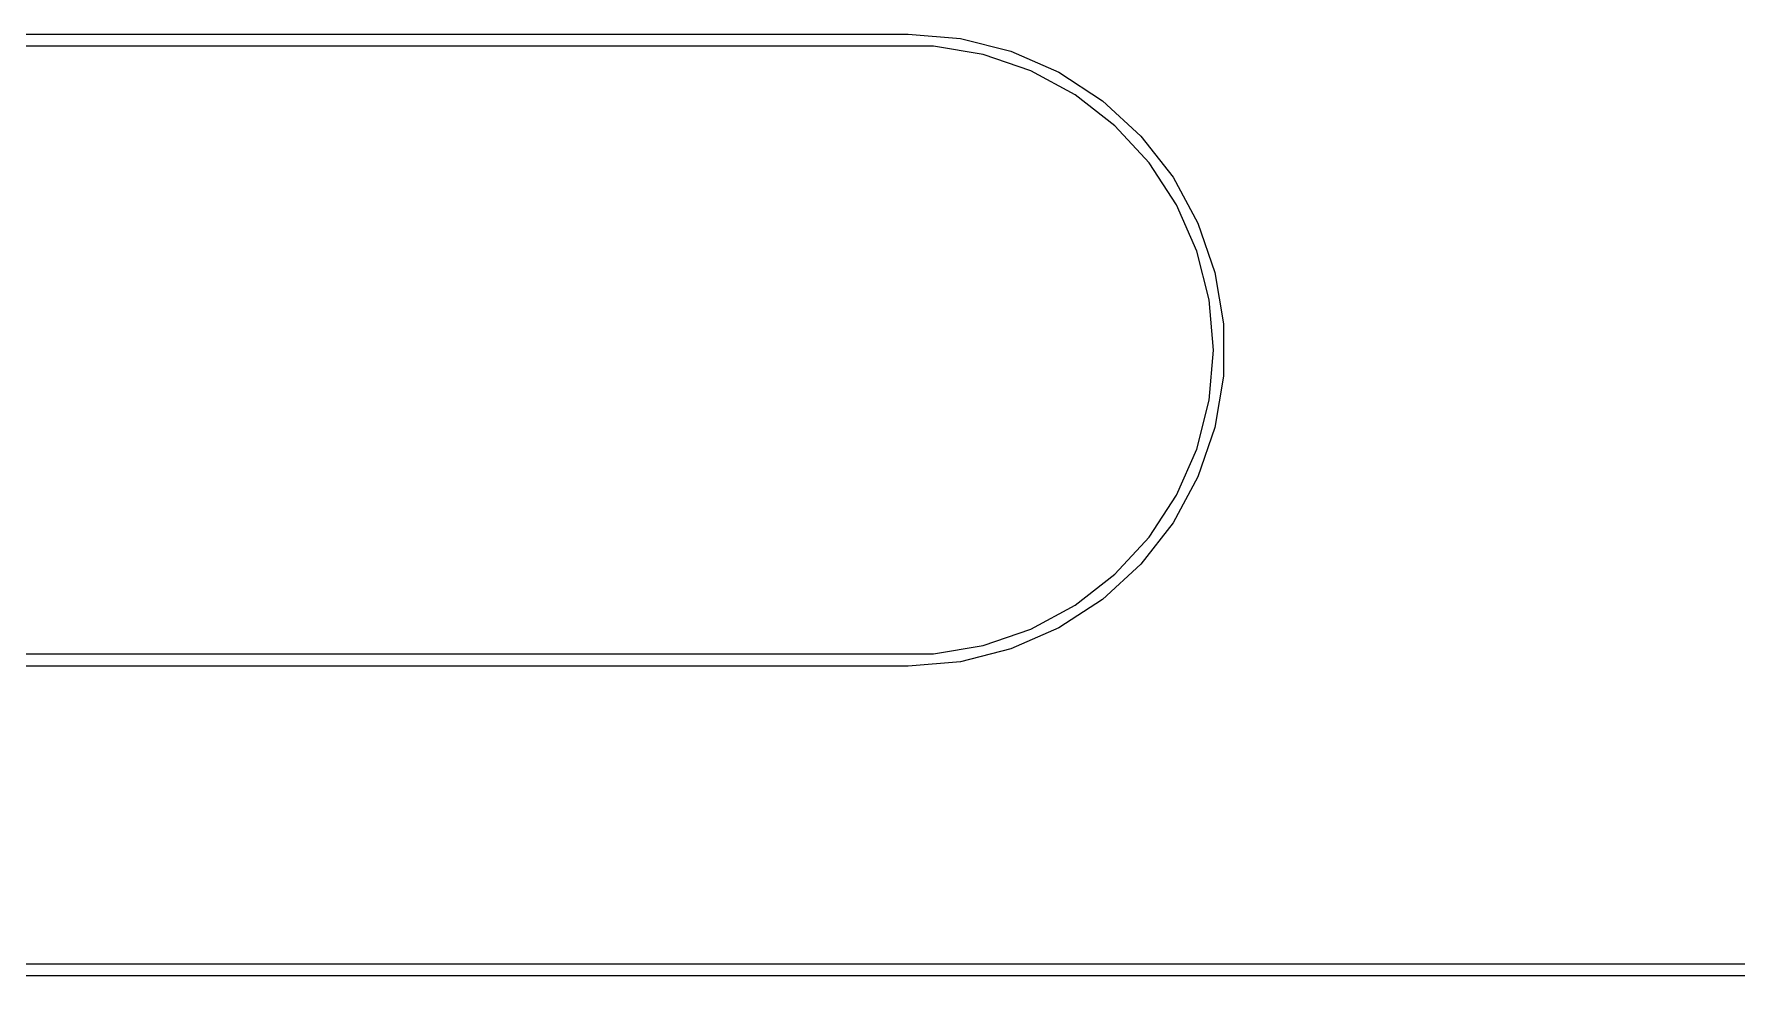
# Model space of a CAD drawing. Extents: x 50.8 to 101.6, y -101.6 to -50.8.
# Drawn here: x 76.43 to 83.4, y -101.62 to -97.77 of the extents above; entities that cross this region are included whole.
import ezdxf

# ---------------------------------------------------------------- set-up
doc = ezdxf.new("R2010")
doc.units = 0
doc.layers.add('BLACK', color=7, linetype='CONTINUOUS')

msp = doc.modelspace()

# ---------------------------------------------------------------- linework, layer by layer
at = {"layer": 'BLACK', "linetype": 'CONTINUOUS'}
for p, q in [((72.39, -97.765), (80.01, -97.765)), ((80.01, -97.765), (80.22315, -97.782662)), ((80.01, -97.815), (72.39, -97.815)), ((80.113164, -97.815), (80.01, -97.815)), ((80.316677, -97.84896), (80.113164, -97.815)), ((80.22315, -97.782662), (80.430486, -97.835167)), ((80.511825, -97.915955), (80.316677, -97.84896)), ((80.430486, -97.835167), (80.626352, -97.921081)), ((80.693284, -98.014156), (80.511825, -97.915955)), ((80.626352, -97.921081), (80.805405, -98.038063)), ((80.856106, -98.140884), (80.693284, -98.014156)), ((80.805405, -98.038063), (80.962762, -98.18292)), ((80.995847, -98.292684), (80.856106, -98.140884)), ((80.962762, -98.18292), (81.094131, -98.351702)), ((81.108698, -98.465415), (80.995847, -98.292684)), ((81.094131, -98.351702), (81.195926, -98.539804)), ((81.191578, -98.654364), (81.108698, -98.465415)), ((81.195926, -98.539804), (81.265373, -98.742096)), ((81.242229, -98.854377), (81.191578, -98.654364)), ((81.265373, -98.742096), (81.300577, -98.95306)), ((81.259267, -99.06), (81.242229, -98.854377)), ((81.300577, -98.95306), (81.300577, -99.16694)), ((81.242229, -99.265623), (81.259267, -99.06)), ((81.300577, -99.16694), (81.265373, -99.377904)), ((81.191578, -99.465636), (81.242229, -99.265623)), ((81.265373, -99.377904), (81.195926, -99.580196)), ((81.108698, -99.654585), (81.191578, -99.465636)), ((81.195926, -99.580196), (81.094131, -99.768298)), ((80.995847, -99.827316), (81.108698, -99.654585)), ((81.094131, -99.768298), (80.962762, -99.93708)), ((80.856106, -99.979116), (80.995847, -99.827316)), ((80.962762, -99.93708), (80.805405, -100.081937)), ((80.693284, -100.105844), (80.856106, -99.979116)), ((80.511825, -100.204045), (80.693284, -100.105844)), ((80.805405, -100.081937), (80.626352, -100.198919)), ((80.316677, -100.27104), (80.511825, -100.204045)), ((80.626352, -100.198919), (80.430486, -100.284833)), ((80.113164, -100.305), (80.316677, -100.27104)), ((80.430486, -100.284833), (80.22315, -100.337338)), ((72.39, -100.305), (80.01, -100.305)), ((80.01, -100.355), (72.39, -100.355)), ((80.01, -100.305), (80.113164, -100.305)), ((80.22315, -100.337338), (80.01, -100.355)), ((54.61, -101.575), (97.79, -101.575)), ((97.79, -101.625), (54.61, -101.625))]:
    msp.add_line(p, q, dxfattribs=at)

doc.saveas('drawing.dxf')
